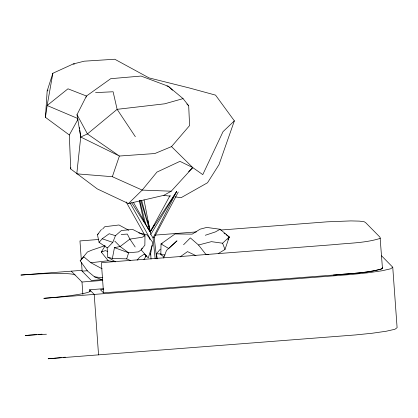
<?xml version="1.0" encoding="UTF-8"?>
<svg xmlns="http://www.w3.org/2000/svg" width="418" height="418" viewBox="0 0 418 418"><rect width="100%" height="100%" fill="white"/><g stroke="black" fill="none" stroke-linecap="round" stroke-linejoin="round"><path stroke-width="0.63" d="M107.149 247.801L108.116 247.257L112.782 242.362L115.462 235.674L121.403 230.517L132.689 229.44L144.989 235.747L144.863 245.157L141.179 249.839L138.395 251.871L128.634 252.801L114.464 247.644L112.374 258.444L107.766 257.185L107.149 247.801L99.082 242.362L97.451 234.744L101.454 229.451M163.882 256.924L160.826 254.583L161.019 243.934L175.043 233.955L192.175 234.137L200.117 229.168L206.706 227.434L220.108 229.252L229.263 237.006L224.983 249.468L218.191 253.627M234.362 120.865L223.04 131.633L202.777 174.625L192.776 167.592L171.208 191.209L163.804 195.337L128.441 203.576L97.248 188.894L70.694 168.94L69.336 134.988L45.442 117.343L47.166 90.936L52.861 73.27L73.16 63.985L84.248 61.185L114.783 59.241L149.038 77.9L189.046 87.89L215.547 95.126L234.362 120.865L219.016 164.629L207.527 182.755L181.119 197.677L175.346 196.894M79.807 130.087L80.731 137.041L76.787 173.841L112.348 176.704L142.198 190.091L171.208 191.209M70.694 168.94L70.856 167.644M45.442 117.343L47.145 105.508L52.861 73.27M150.396 254.996L152.68 242.236L146.984 234.859L138.786 232.873M152.225 245.319L148.312 257.896L144.44 254.045L139.56 257.248L137.156 260.163M112.374 258.444L126.691 258.873L128.634 252.801L120.097 246.526L114.783 241.081M112.348 176.704L119.391 156.029L154.827 153.542L171.526 146.603L189.589 125.572L188.69 105.749L183.058 98.622L168.297 86.27L141.065 76.055L110.723 78.688L86.463 96.02L77.006 114.673L80.731 137.041L119.391 156.029L87.43 133.922L77.006 114.673M86.024 97.248L86.463 96.02L67.967 88.809L47.145 105.508L77.691 118.461M163.647 258L166.495 250.445L176.997 240.831L168.684 248.506L161.019 243.934L162.268 243.762M227.883 239.744L229.263 237.006L226.138 234.707M178.24 192.071L154.2 237.529L153.056 237.899L150.793 234.425L150.203 231.875L176.72 191.36L153.056 237.899L155.146 258.632M170.168 195.326L150.203 231.875L131.743 202.772M69.336 134.988L77.978 119.276M142.136 248.156L141.179 249.839L146.295 255.868L143.891 259.609M154.519 224.57L150.203 231.875L147.784 228.019M150.793 234.425L176.72 191.36M105.075 245.951L101.271 252.038L108.194 260.754L115.248 261.835M102.117 279.778L94.51 276.836L87.602 271.136L80.167 260.853L87.404 252.028L91.688 250.173L104.944 245.685M157.325 258.826L156.4 253.831L160.293 249.18M99.082 242.362L102.201 238.777L109.176 233.73L115.462 235.674M80.167 260.853L83.825 256.814L90.868 262.739L102.096 268.795M102.107 251.119L101.271 252.038L105.299 250.633L107.76 251.427M97.451 234.744L98.308 233.803M102.593 229.09L104.735 226.728L118.952 224.983L128.681 230.213M47.166 90.936L48.065 90.006M382.559 267.828L381.294 269.135C365.645 273.085 349.401 273.633 333.392 275.065M183.559 244.76L190.342 237.889L198.524 245.011L205.708 254.175L208.775 254.599M128.441 203.576L142.198 190.091L156.938 172.096L179.965 161.348L192.776 167.592L188.57 171.62M198.524 245.011L211.393 241.656L222.595 243.219L229.263 237.006M145.328 256.704L146.295 255.868M381.561 255.806L392.748 267.212L390.731 268.774L382.308 270.728L368.42 272.74L351.653 274.459L43.827 298.327L48.336 297.961A50.651 4.149 -4.1 0 0 90.392 290.547M180.012 256.945L187.515 251.61L195.911 255.654M220.108 229.252L215.416 231.912L205.301 235.266M144.989 235.747L142.24 237.262L129.883 239.106L120.097 246.526L114.464 247.644M80.731 137.041L87.43 133.922L117.124 109.328L164.702 103.81L183.058 98.622M380.317 238.344C365.661 243.025 349.939 242.983 334.745 244.577L101.36 262.65L103.528 292.866L336.908 274.793C352.102 273.2 367.83 273.241 382.48 268.56L380.066 237.278L365.719 222.716L364.245 221.765L359.407 221.122L350.843 220.908L327.022 221.833L220.741 230.036M90.868 262.739L108.194 260.754M98.57 239.493L79.963 240.935L81.301 259.578M155.005 235.125L196.418 231.917M81.923 270.336L20.9 275.06L25.441 274.725A50.63 4.149 -4.1 0 1 75.094 275.034M81.484 262.154L82.132 271.151L87.315 270.749M102.332 279.605L91.302 280.457L82.132 271.151M71.29 271.157L81.985 282.014L102.833 280.4M89.771 291.722L89.63 289.773L103.502 288.697M103.716 289.517L100.472 289.768L103.528 292.866M36.862 334.593L25.232 335.492L29.777 335.158A50.63 4.149 -4.1 0 1 46.445 334.228M38.153 334.494L42.03 334.191M121.199 234.477L127.333 234.075L129.883 239.106L135.186 246.975M95.555 92.603L113.111 91.767L117.124 109.328L135.338 136.696M156.4 253.831L161.202 253.898M73.16 63.985L74.467 64.053M160.826 254.583L165.011 254.98M94.51 276.836L102.765 277.798M167.001 86.098L168.297 86.27L172.467 90.251M163.804 195.337L170.215 196.204M102.201 238.777L112.782 242.362M126.691 258.873L130.635 260.607M107.766 257.185L115.415 261.778M224.048 233.176L225.093 233.944M186.841 103.977L188.69 105.749M171.526 146.603L192.776 167.592M89.63 289.773L94.212 294.424L98.549 354.861M133.426 202.349L150.203 231.875L144.022 199.877M130.087 203.043L149.843 238.244L149.916 239.545M126.137 201.936L144.618 234.869M222.595 243.219L224.983 249.468M140.694 200.285L150.203 231.875L141.66 200.499M139.769 200.624L145.558 223.949M382.23 267.494L382.48 268.56M147.794 220.438L150.318 231.791M139.262 200.64L143.886 221.462M79.467 127.563L79.634 128.828M154.2 237.529L156.693 258.794M81.985 282.014L82.874 294.387M392.748 267.212L397.1 327.686L394.958 329.259L386.263 331.228L372.255 333.235L355.608 334.928L48.159 358.759L52.668 358.393A50.63 4.149 -4.1 0 0 56.696 358.038M150.684 253.214L151.013 259.071M65.318 357.176A50.63 4.149 -4.1 0 1 63.034 357.416M61.305 357.594A50.63 4.149 -4.1 0 1 57.261 357.986"/></g></svg>
